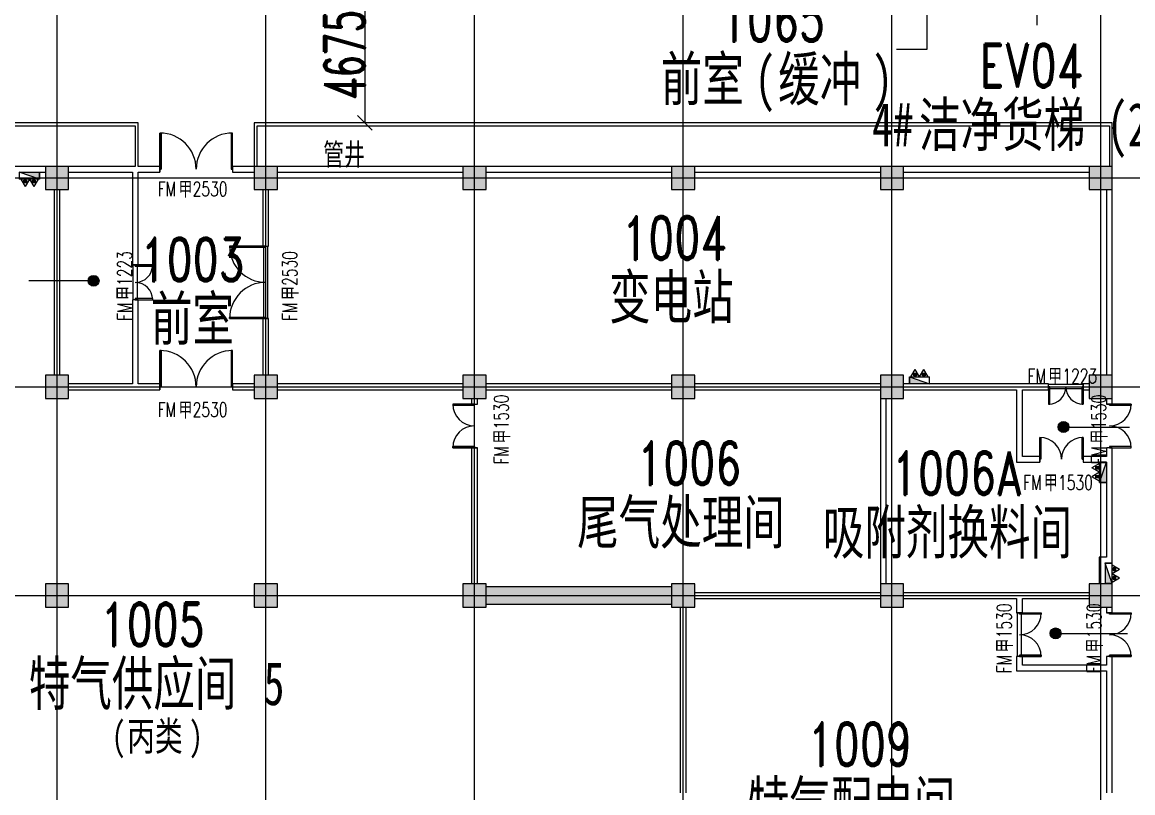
# Model space of a CAD drawing. Header units: millimetres. Extents: x -76632 to 443185, y -33181 to 192400.
# Drawn here: x 27600 to 65907, y 14800 to 41370 of the extents above; entities that cross this region are included whole.
import ezdxf

# ---------------------------------------------------------------- set-up
doc = ezdxf.new("R2010")
doc.units = ezdxf.units.MM
doc.linetypes.add('轴网线', pattern=[22.04, 18.38, -1.83, 0, -1.83])
doc.layers.get('0').update_dxf_attribs({"color": 8})
doc.layers.get('Defpoints').update_dxf_attribs({"color": 8})
for name, color, linetype, lineweight in [('A-ANNO-DIMS', 8, 'Continuous', 9), ('A-AREA-IDEN', 8, 'Continuous', 9), ('A-DETL-GENF', 8, 'Continuous', 18), ('A-DOOR', 8, 'Continuous', 5), ('A-DOOR-IDEN', 8, 'Continuous', 9), ('A-DOOR-OPNG', 8, 'Continuous', 5), ('A-WALL', 8, 'Continuous', 5), ('A-WALL-PATT', 8, 'Continuous', 9), ('M-EQPM', 8, 'Continuous', 5), ('S-COLS', 8, 'Continuous', 5), ('S-GRID', 8, 'Continuous', 9)]:
    doc.layers.add(name, color=color, linetype=linetype, lineweight=lineweight)
doc.styles.add('RomanD', font='romand__.ttf', dxfattribs={"width": 0.7, "height": 1500})
doc.styles.add('RomanD_1', font='romand__.ttf', dxfattribs={"width": 0.7, "height": 500})
doc.styles.add('RomanD_4', font='romand__.ttf', dxfattribs={"width": 0.65, "height": 1400})
doc.styles.add('RomanD_6', font='romand__.ttf', dxfattribs={"width": 0.65, "height": 350})
doc.styles.add('仿宋_2', font='simfang.ttf', dxfattribs={"width": 0.7, "height": 1500})
doc.styles.add('仿宋_5', font='simfang.ttf', dxfattribs={"width": 0.7, "height": 750})
doc.styles.add('仿宋_7', font='simfang.ttf', dxfattribs={"width": 0.7, "height": 1000})
doc.styles.add('微软雅黑', font='Microsoft YaHei.ttf', dxfattribs={"width": 0.7, "height": 500})
doc.dimstyles.new('0_5', dxfattribs={"dimscale": 304.8, "dimtxt": 351.251157, "dimasz": 0, "dimexe": 0.82021, "dimexo": 0.0625, "dimgap": 0, "dimtad": 1, "dimdec": 0, "dimzin": 0, "dimdsep": 46, "dimtxsty": 'RomanD_6', "dimblk1": 'NONE', "dimblk2": 'NONE', "dimsah": 1, "dimcen": 0.09, "dimazin": 0, "dimtfac": 1, "dimtdec": 4, "dimtix": 1, "dimtmove": 0, "dimatfit": 3, "dimfxl": 0.82021, "dimfxlon": 1, "dimtvp": 1, "dimtolj": 1, "dimtzin": 0, "dimlwd": 18, "dimlwe": 18, "dimarcsym": 2})
doc.dimstyles.new('0_7mm', dxfattribs={"dimscale": 304.8, "dimtxt": 351.251157, "dimasz": 0.82021, "dimexe": 1.64042, "dimexo": 0.0625, "dimgap": 0, "dimtad": 1, "dimdec": 0, "dimzin": 0, "dimdsep": 46, "dimtxsty": 'RomanD_6', "dimblk1": 'OBLIQUE', "dimblk2": 'OBLIQUE', "dimsah": 1, "dimcen": 0.09, "dimazin": 0, "dimtfac": 1, "dimtdec": 4, "dimtix": 1, "dimtmove": 0, "dimatfit": 3, "dimfxl": 1.64042, "dimfxlon": 1, "dimtvp": 1, "dimtolj": 1, "dimtzin": 0, "dimlwd": 18, "dimlwe": 18, "dimarcsym": 2})
doc.dimstyles.new('U_TO_ARCH', dxfattribs={"dimscale": 304.8, "dimtxt": 1405.004626, "dimasz": 1.64042, "dimexe": 4.10105, "dimexo": 0.0625, "dimgap": 0, "dimtad": 1, "dimdec": 0, "dimzin": 0, "dimdsep": 46, "dimtxsty": 'RomanD_4', "dimblk1": 'OBLIQUE', "dimblk2": 'OBLIQUE', "dimsah": 1, "dimcen": 0.09, "dimazin": 0, "dimtfac": 1, "dimtdec": 4, "dimtix": 1, "dimtmove": 0, "dimatfit": 3, "dimfxl": 5.74147, "dimfxlon": 1, "dimtvp": 1, "dimtolj": 1, "dimtzin": 0, "dimlwd": 18, "dimlwe": 18, "dimarcsym": 2})

# ---------------------------------------------------------------- blocks, each defined once
blk = doc.blocks.new('X-ST-F3-01-C-001_HLP2_rvt-1-LAY-1F-1_500-A')
at = {"layer": 'S-COLS', "true_color": 0x808080}
for points in [[(28900, 35600), (29200, 35600), (29200, 36400), (28400, 36400), (28400, 35600), (28700, 35600)], [(35700, 35600), (36400, 35600), (36400, 36400), (35600, 36400), (35600, 35600)], [(43600, 35600), (43600, 36400), (42800, 36400), (42800, 35600)], [(50000, 35600), (50800, 35600), (50800, 36400), (50000, 36400), (50000, 36200)], [(58000, 35600), (58000, 36400), (57200, 36400), (57200, 35600)], [(65200, 35600), (65200, 36400), (64400, 36396), (64400, 35600), (65179, 35600)], [(29200, 28400), (29200, 29200), (28400, 29200), (28400, 28400), (28900, 28400)], [(36100, 28400), (36400, 28400), (36400, 29200), (35600, 29200), (35600, 28400)], [(43100, 28400), (43600, 28400), (43600, 29200), (42800, 29200), (42800, 28400)], [(50000, 28400), (50800, 28400), (50800, 29200), (50000, 29200), (50000, 28700)], [(57200, 28400), (58000, 28400), (58000, 29200), (57200, 29200), (57200, 28700)], [(65000, 28400), (65200, 28400), (65200, 29200), (64400, 29200), (64400, 28400)], [(29200, 21200), (29200, 22000), (28400, 22000), (28400, 21200)], [(36400, 21200), (36400, 22000), (35600, 22000), (35600, 21200)], [(43600, 21200), (43600, 22000), (42800, 22000), (42800, 21200)], [(50496, 21200), (50800, 21200), (50800, 22000), (50000, 22000), (50000, 21200), (50300, 21200)], [(57400, 21200), (58000, 21200), (58000, 22000), (57200, 22000), (57200, 21200)], [(65200, 21200), (65200, 22000), (64400, 22000), (64400, 21200), (65000, 21200)]]:
    blk.add_hatch(color=8, dxfattribs=at).paths.add_polyline_path(points, flags=0)
at = {"layer": 'S-COLS', "color": 7, "lineweight": 9}
for p, q in [((29200, 36400), (28400, 36400)), ((28400, 36400), (28400, 35600)), ((29200, 35600), (29200, 36400)), ((36400, 36400), (35600, 36400)), ((35600, 36400), (35600, 35600)), ((36400, 35600), (36400, 36400)), ((43600, 36400), (42800, 36400)), ((42800, 36400), (42800, 35600)), ((43600, 35600), (43600, 36400)), ((50800, 36400), (50000, 36400)), ((50000, 36400), (50000, 35600)), ((50800, 35600), (50800, 36400)), ((58000, 36400), (57200, 36400)), ((57200, 36400), (57200, 35600)), ((58000, 35600), (58000, 36400)), ((65200, 36400), (64400, 36400)), ((64400, 36400), (64400, 35600)), ((65200, 35600), (65200, 36400)), ((28400, 35600), (29200, 35600)), ((35600, 35600), (36400, 35600)), ((42800, 35600), (43600, 35600)), ((50000, 35600), (50800, 35600)), ((57200, 35600), (58000, 35600)), ((64400, 35600), (65200, 35600)), ((29200, 29200), (28400, 29200)), ((28400, 29200), (28400, 28400)), ((29200, 28400), (29200, 29200)), ((36400, 29200), (35600, 29200)), ((35600, 29200), (35600, 28400)), ((36400, 28400), (36400, 29200)), ((43600, 29200), (42800, 29200)), ((42800, 29200), (42800, 28400)), ((43600, 28400), (43600, 29200)), ((50800, 29200), (50000, 29200)), ((50000, 29200), (50000, 28400)), ((50800, 28400), (50800, 29200)), ((58000, 29200), (57200, 29200)), ((57200, 29200), (57200, 28400)), ((58000, 28400), (58000, 29200)), ((65200, 29200), (64400, 29200)), ((64400, 29200), (64400, 28400)), ((65200, 28400), (65200, 29200)), ((28400, 28400), (29200, 28400)), ((35600, 28400), (36400, 28400)), ((42800, 28400), (43600, 28400)), ((50000, 28400), (50800, 28400)), ((57200, 28400), (58000, 28400)), ((64400, 28400), (65200, 28400)), ((29200, 22000), (28400, 22000)), ((28400, 22000), (28400, 21200)), ((29200, 21200), (29200, 22000)), ((36400, 22000), (35600, 22000)), ((35600, 22000), (35600, 21200)), ((36400, 21200), (36400, 22000)), ((43600, 22000), (42800, 22000)), ((42800, 22000), (42800, 21200)), ((43600, 21200), (43600, 22000)), ((50800, 22000), (50000, 22000)), ((50000, 22000), (50000, 21200)), ((50800, 21200), (50800, 22000)), ((58000, 22000), (57200, 22000)), ((57200, 22000), (57200, 21200)), ((58000, 21200), (58000, 22000)), ((65200, 22000), (64400, 22000)), ((64400, 22000), (64400, 21200)), ((65200, 21200), (65200, 22000)), ((28400, 21200), (29200, 21200)), ((35600, 21200), (36400, 21200)), ((42800, 21200), (43600, 21200)), ((50000, 21200), (50800, 21200)), ((57200, 21200), (58000, 21200)), ((64400, 21200), (65200, 21200))]:
    blk.add_line(p, q, dxfattribs=at)
blk = doc.blocks.new('双扇平开防火门_带观察窗 - FM甲1530-4643061-LAY-1F-1_500-A')
at = {"layer": 'A-DOOR'}
for p, q in [((-710, 0), (-750, 0)), ((-750, 0), (-750, -750)), ((-750, 0), (-710, 0)), ((-750, -350), (-750, 0)), ((-710, -750), (-710, 0)), ((-710, 0), (-710, -350)), ((710, -750), (710, 0)), ((710, 0), (750, 0)), ((750, 0), (750, -750)), ((-750, -550), (-750, -350)), ((-710, -350), (-710, -550)), ((710, 0), (750, 0)), ((710, -350), (710, 0)), ((710, -550), (710, -350)), ((750, 0), (750, -350)), ((750, -350), (750, -550)), ((-750, -750), (-750, -550)), ((-750, -750), (-710, -750)), ((-710, -750), (-750, -750)), ((-710, -550), (-710, -750)), ((710, -750), (710, -550)), ((750, -750), (710, -750)), ((750, -750), (710, -750)), ((750, -550), (750, -750))]:
    blk.add_line(p, q, dxfattribs=at)
for centre, start, end in [((-750, 0), 270, 360), ((750, 0), 180, 270)]:
    blk.add_arc(centre, 750, start, end, dxfattribs=at)
at = {"layer": 'A-DOOR-OPNG'}
for p, q in [((-750, -100), (-750, 100)), ((750, -100), (750, 100))]:
    blk.add_line(p, q, dxfattribs=at)
blk = doc.blocks.new('双扇平开防火门_带观察窗 - FM甲1530-4644773-LAY-1F-1_500-A')
at = {"layer": 'A-DOOR'}
for p, q in [((-710, 0), (-750, 0)), ((-750, 0), (-750, -750)), ((-750, 0), (-710, 0)), ((-750, -350), (-750, 0)), ((-710, -750), (-710, 0)), ((-710, 0), (-710, -350)), ((710, -750), (710, 0)), ((710, 0), (750, 0)), ((750, 0), (750, -750)), ((-750, -550), (-750, -350)), ((-710, -350), (-710, -550)), ((710, 0), (750, 0)), ((710, -350), (710, 0)), ((710, -550), (710, -350)), ((750, 0), (750, -350)), ((750, -350), (750, -550)), ((-750, -750), (-750, -550)), ((-750, -750), (-710, -750)), ((-710, -750), (-750, -750)), ((-710, -550), (-710, -750)), ((710, -750), (710, -550)), ((750, -750), (710, -750)), ((750, -750), (710, -750)), ((750, -550), (750, -750))]:
    blk.add_line(p, q, dxfattribs=at)
for centre, start, end in [((-750, 0), 270, 360), ((750, 0), 180, 270)]:
    blk.add_arc(centre, 750, start, end, dxfattribs=at)
at = {"layer": 'A-DOOR-OPNG'}
for p, q in [((-750, -100), (-750, 100)), ((-750, 70), (750, 70)), ((750, -100), (750, 100)), ((-750, -70), (750, -70))]:
    blk.add_line(p, q, dxfattribs=at)
blk = doc.blocks.new('双扇平开防火门_带观察窗 - FM甲1223-4642740-LAY-1F-1_500-A')
at = {"layer": 'A-DOOR'}
for p, q in [((-600, 0), (-600, 600)), ((-600, 600), (-560, 600)), ((-600, 600), (-600, 400)), ((-560, 600), (-600, 600)), ((-600, 400), (-600, 200)), ((-560, 600), (-560, 0)), ((-560, 400), (-560, 600)), ((-560, 200), (-560, 400)), ((600, 600), (560, 600)), ((560, 600), (560, 0)), ((600, 600), (560, 600)), ((560, 600), (560, 400)), ((560, 400), (560, 200)), ((600, 0), (600, 600)), ((600, 400), (600, 600)), ((600, 200), (600, 400)), ((-600, 200), (-600, 0)), ((-560, 0), (-600, 0)), ((-600, 0), (-560, 0)), ((-560, 0), (-560, 200)), ((560, 200), (560, 0)), ((560, 0), (600, 0)), ((560, 0), (600, 0)), ((600, 0), (600, 200))]:
    blk.add_line(p, q, dxfattribs=at)
for centre, start, end in [((-600, 0), 0, 90), ((600, 0), 90, 180)]:
    blk.add_arc(centre, 600, start, end, dxfattribs=at)
at = {"layer": 'A-DOOR-OPNG'}
for p, q in [((-600, 100), (-600, -100)), ((-600, 70), (600, 70)), ((600, 100), (600, -100)), ((-600, -80), (600, -80))]:
    blk.add_line(p, q, dxfattribs=at)
blk = doc.blocks.new('双扇平开防火门_带观察窗 - FM甲1530-4644821-LAY-1F-1_500-A')
at = {"layer": 'A-DOOR'}
for p, q in [((-710, 0), (-750, 0)), ((-750, 0), (-750, -750)), ((-750, 0), (-710, 0)), ((-750, -350), (-750, 0)), ((-710, -750), (-710, 0)), ((-710, 0), (-710, -350)), ((710, -750), (710, 0)), ((710, 0), (750, 0)), ((750, 0), (750, -750)), ((-750, -550), (-750, -350)), ((-710, -350), (-710, -550)), ((710, 0), (750, 0)), ((710, -350), (710, 0)), ((710, -550), (710, -350)), ((750, 0), (750, -350)), ((750, -350), (750, -550)), ((-750, -750), (-750, -550)), ((-750, -750), (-710, -750)), ((-710, -750), (-750, -750)), ((-710, -550), (-710, -750)), ((710, -750), (710, -550)), ((750, -750), (710, -750)), ((750, -750), (710, -750)), ((750, -550), (750, -750))]:
    blk.add_line(p, q, dxfattribs=at)
for centre, start, end in [((-750, 0), 270, 360), ((750, 0), 180, 270)]:
    blk.add_arc(centre, 750, start, end, dxfattribs=at)
at = {"layer": 'A-DOOR-OPNG'}
for p, q in [((-750, -100), (-750, 100)), ((750, -100), (750, 100))]:
    blk.add_line(p, q, dxfattribs=at)
blk = doc.blocks.new('双扇平开防火门_带观察窗 - FM甲1530-4643071-LAY-1F-1_500-A')
at = {"layer": 'A-DOOR'}
for p, q in [((-750, 0), (-750, 750)), ((-750, 750), (-710, 750)), ((-750, 750), (-750, 550)), ((-710, 750), (-750, 750)), ((-750, 550), (-750, 350)), ((-710, 750), (-710, 0)), ((-710, 550), (-710, 750)), ((-710, 350), (-710, 550)), ((750, 750), (710, 750)), ((710, 750), (710, 0)), ((750, 750), (710, 750)), ((710, 750), (710, 550)), ((710, 550), (710, 350)), ((750, 0), (750, 750)), ((750, 550), (750, 750)), ((750, 350), (750, 550)), ((-750, 350), (-750, 0)), ((-710, 0), (-750, 0)), ((-750, 0), (-710, 0)), ((-710, 0), (-710, 350)), ((710, 350), (710, 0)), ((710, 0), (750, 0)), ((710, 0), (750, 0)), ((750, 0), (750, 350))]:
    blk.add_line(p, q, dxfattribs=at)
for centre, start, end in [((-750, 0), 0, 90), ((750, 0), 90, 180)]:
    blk.add_arc(centre, 750, start, end, dxfattribs=at)
at = {"layer": 'A-DOOR-OPNG'}
for p, q in [((-750, 100), (-750, -100)), ((750, 100), (750, -100))]:
    blk.add_line(p, q, dxfattribs=at)
blk = doc.blocks.new('双扇平开防火门_带观察窗 - FM甲2530-4644539-LAY-1F-1_500-A')
at = {"layer": 'A-DOOR'}
for p, q in [((-1250, 0), (-1250, 1250)), ((-1250, 1250), (-1210, 1250)), ((-1250, 1250), (-1250, 1050)), ((-1210, 1250), (-1250, 1250)), ((-1210, 1250), (-1210, 0)), ((-1210, 1050), (-1210, 1250)), ((1250, 1250), (1210, 1250)), ((1210, 1250), (1210, 0)), ((1250, 1250), (1210, 1250)), ((1210, 1250), (1210, 1050)), ((1250, 0), (1250, 1250)), ((1250, 1050), (1250, 1250)), ((-1250, 1050), (-1250, 850)), ((-1250, 850), (-1250, 0)), ((-1210, 850), (-1210, 1050)), ((-1210, 0), (-1210, 850)), ((1210, 1050), (1210, 850)), ((1210, 850), (1210, 0)), ((1250, 850), (1250, 1050)), ((1250, 0), (1250, 850)), ((-1210, 0), (-1250, 0)), ((-1250, 0), (-1210, 0)), ((1210, 0), (1250, 0)), ((1210, 0), (1250, 0))]:
    blk.add_line(p, q, dxfattribs=at)
for centre, start, end in [((-1250, 0), 0, 90), ((1250, 0), 90, 180)]:
    blk.add_arc(centre, 1250, start, end, dxfattribs=at)
at = {"layer": 'A-DOOR-OPNG'}
for p, q in [((-1250, 100), (-1250, -100)), ((-1250, 70), (1250, 70)), ((1250, 100), (1250, -100)), ((-1250, -70), (1250, -70))]:
    blk.add_line(p, q, dxfattribs=at)
blk = doc.blocks.new('双扇平开防火门_带观察窗 - FM甲2530-4642848-LAY-1F-1_500-A')
at = {"layer": 'A-DOOR'}
for p, q in [((-1250, 0), (-1250, 1250)), ((-1250, 1250), (-1210, 1250)), ((-1250, 1250), (-1250, 1050)), ((-1210, 1250), (-1250, 1250)), ((-1210, 1250), (-1210, 0)), ((-1210, 1050), (-1210, 1250)), ((1250, 1250), (1210, 1250)), ((1210, 1250), (1210, 0)), ((1250, 1250), (1210, 1250)), ((1210, 1250), (1210, 1050)), ((1250, 0), (1250, 1250)), ((1250, 1050), (1250, 1250)), ((-1250, 1050), (-1250, 850)), ((-1250, 850), (-1250, 0)), ((-1210, 850), (-1210, 1050)), ((-1210, 0), (-1210, 850)), ((1210, 1050), (1210, 850)), ((1210, 850), (1210, 0)), ((1250, 850), (1250, 1050)), ((1250, 0), (1250, 850)), ((-1210, 0), (-1250, 0)), ((-1250, 0), (-1210, 0)), ((1210, 0), (1250, 0)), ((1210, 0), (1250, 0))]:
    blk.add_line(p, q, dxfattribs=at)
for centre, start, end in [((-1250, 0), 0, 90), ((1250, 0), 90, 180)]:
    blk.add_arc(centre, 1250, start, end, dxfattribs=at)
at = {"layer": 'A-DOOR-OPNG'}
for p, q in [((-1250, 100), (-1250, -100)), ((1250, 100), (1250, -100))]:
    blk.add_line(p, q, dxfattribs=at)
blk = doc.blocks.new('室内消火栓箱_带灭火器__左右式_ - SG24D65-P-4299218-LAY-1F-1_500-A')
at = {"layer": 'A-DETL-GENF', "lineweight": 5}
blk.add_hatch(color=256, dxfattribs=at).paths.add_polyline_path([(-350, 240), (-350, 0), (350, 0), (-283, 217)], flags=0)
h = blk.add_hatch(color=256, dxfattribs=at)
h.paths.add_polyline_path([(-195, 370), (-195, 280), (-105, 280), (-105, 370), (-130, 370)], flags=0)
h.paths.add_polyline_path([(150, 370), (105, 370), (105, 280), (195, 280), (195, 370)], flags=0)
for p, q in [((-300, 240), (-150, 500)), ((0, 240), (-150, 500)), ((0, 240), (150, 500)), ((300, 240), (150, 500)), ((-350, 240), (350, 240)), ((-350, 240), (350, 0)), ((-350, 240), (-350, 0)), ((-350, 240), (350, 0)), ((-350, 0), (-350, 240)), ((-195, 370), (-105, 370)), ((-195, 280), (-195, 370)), ((-105, 280), (-195, 280)), ((-105, 370), (-105, 280)), ((105, 280), (105, 370)), ((105, 370), (195, 370)), ((195, 280), (105, 280)), ((195, 370), (195, 280)), ((350, 0), (-350, 0)), ((350, 0), (-350, 0))]:
    blk.add_line(p, q, dxfattribs=at)
at = {"layer": 'M-EQPM'}
blk.add_line((350, 0), (350, 240), dxfattribs=at)
blk = doc.blocks.new('室内消火栓箱_带灭火器__左右式_ - SG24D65-P-4294461-LAY-1F-1_500-A')
at = {"layer": 'A-DETL-GENF', "lineweight": 5}
blk.add_hatch(color=256, dxfattribs=at).paths.add_polyline_path([(-350, -240), (350, 0), (-350, 0), (-350, -128)], flags=0)
h = blk.add_hatch(color=256, dxfattribs=at)
h.paths.add_polyline_path([(-105, -370), (-105, -280), (-195, -280), (-195, -370)], flags=0)
h.paths.add_polyline_path([(195, -370), (195, -280), (105, -280), (105, -370)], flags=0)
for p, q in [((350, 0), (-350, 0)), ((-350, -240), (350, 0)), ((-350, -240), (-350, 0)), ((-350, 0), (-350, -240)), ((-350, -240), (350, 0)), ((350, 0), (-350, 0)), ((-350, -240), (350, -240)), ((-300, -240), (-150, -500)), ((-105, -280), (-195, -280)), ((-195, -280), (-195, -370)), ((-195, -370), (-105, -370)), ((0, -240), (-150, -500)), ((-105, -370), (-105, -280)), ((0, -240), (150, -500)), ((195, -280), (105, -280)), ((105, -280), (105, -370)), ((105, -370), (195, -370)), ((300, -240), (150, -500)), ((195, -370), (195, -280))]:
    blk.add_line(p, q, dxfattribs=at)
at = {"layer": 'M-EQPM'}
blk.add_line((350, 0), (350, -240), dxfattribs=at)
blk = doc.blocks.new('双扇平开防火门_带观察窗 - FM甲1530-4644811-LAY-1F-1_500-A')
at = {"layer": 'A-DOOR'}
for p, q in [((-750, 0), (-750, 750)), ((-750, 750), (-710, 750)), ((-750, 750), (-750, 550)), ((-710, 750), (-750, 750)), ((-750, 550), (-750, 350)), ((-710, 750), (-710, 0)), ((-710, 550), (-710, 750)), ((-710, 350), (-710, 550)), ((750, 750), (710, 750)), ((710, 750), (710, 0)), ((750, 750), (710, 750)), ((710, 750), (710, 550)), ((710, 550), (710, 350)), ((750, 0), (750, 750)), ((750, 550), (750, 750)), ((750, 350), (750, 550)), ((-750, 350), (-750, 0)), ((-710, 0), (-750, 0)), ((-750, 0), (-710, 0)), ((-710, 0), (-710, 350)), ((710, 350), (710, 0)), ((710, 0), (750, 0)), ((710, 0), (750, 0)), ((750, 0), (750, 350))]:
    blk.add_line(p, q, dxfattribs=at)
for centre, start, end in [((-750, 0), 0, 90), ((750, 0), 90, 180)]:
    blk.add_arc(centre, 750, start, end, dxfattribs=at)
at = {"layer": 'A-DOOR-OPNG'}
for p, q in [((-750, 100), (-750, -100)), ((750, 100), (750, -100))]:
    blk.add_line(p, q, dxfattribs=at)
blk = doc.blocks.new('_Oblique')
at = {"color": 0, "linetype": 'ByBlock', "lineweight": -2}
blk.add_line((-0.5, -0.5), (0.5, 0.5), dxfattribs=at)
blk = doc.blocks.new('*D1654')
at = {"layer": 'A-ANNO-DIMS', "color": 0, "lineweight": 18, "transparency": 16777216}
for p, q in [((41148, 42575), (38167, 42575)), ((39417, 42575), (39417, 37900)), ((41148, 37900), (38167, 37900))]:
    blk.add_line(p, q, dxfattribs=at)
at = {"layer": 'Defpoints', "color": 0, "transparency": 16777216}
for p in [(41167, 42575), (39417, 37900), (41167, 37900)]:
    blk.add_point(p, dxfattribs=at)
at = {"layer": 'A-ANNO-DIMS', "color": 0, "lineweight": 18, "transparency": 16777216, "xscale": 500.0000000000001, "yscale": 500.0000000000001, "zscale": 500.0000000000001}
for p, rotation in [((39417, 42575), 90), ((39417, 37900), 270)]:
    blk.add_blockref('_Oblique', p, dxfattribs=dict(at, rotation=rotation))
at = {"layer": 'A-ANNO-DIMS', "color": 0, "lineweight": 18, "transparency": 16777216, "insert": (38717, 40237), "char_height": 1400, "width": 3890.78, "attachment_point": 5, "rotation": 90, "style": 'RomanD_4'}
blk.add_mtext('\\A1;4675', dxfattribs=at)
blk = doc.blocks.new('*D1431')
at = {"layer": 'A-ANNO-DIMS', "color": 0, "lineweight": 18, "transparency": 16777216}
for p, q in [((19261, 131300), (19742, 131300)), ((19492, 130200), (19492, 131300)), ((19261, 130200), (19742, 130200)), ((259200, 4470), (259200, 4951)), ((259200, 4701), (264000, 4701)), ((264000, 4470), (264000, 4951))]:
    blk.add_line(p, q, dxfattribs=at)
at = {"layer": 'Defpoints', "color": 0, "transparency": 16777216}
for p in [(19242, 131300), (19492, 131300), (19242, 130200), (264000, 4701), (259200, 4451), (264000, 4451)]:
    blk.add_point(p, dxfattribs=at)
at = {"layer": 'A-ANNO-DIMS', "color": 0, "lineweight": 18, "transparency": 16777216, "insert": (19317, 130750), "char_height": 350, "width": 972.7, "attachment_point": 5, "rotation": 90, "style": 'RomanD_6'}
blk.add_mtext('\\A1;1100', dxfattribs=at)
at = {"layer": 'A-ANNO-DIMS', "color": 0, "lineweight": 18, "transparency": 16777216, "insert": (261600, 4876), "char_height": 350, "width": 972.7, "attachment_point": 5, "style": 'RomanD_6'}
blk.add_mtext('\\A1;4800', dxfattribs=at)
blk = doc.blocks.new('_None')
blk = doc.blocks.new('*D1432')
at = {"layer": 'A-ANNO-DIMS', "color": 0, "lineweight": 18, "transparency": 16777216}
for p, q in [((19261, 133750), (19742, 133750)), ((19492, 131300), (19492, 133750)), ((19261, 131300), (19742, 131300)), ((260638, 2650), (261119, 2650)), ((260869, 1700), (260869, 2650)), ((261100, 1700), (260619, 1700))]:
    blk.add_line(p, q, dxfattribs=at)
at = {"layer": 'Defpoints', "color": 0, "transparency": 16777216}
for p in [(19242, 133750), (19492, 133750), (19242, 131300), (260619, 2650), (260869, 2650), (261119, 1700)]:
    blk.add_point(p, dxfattribs=at)
at = {"layer": 'A-ANNO-DIMS', "color": 0, "lineweight": 18, "transparency": 16777216, "char_height": 350, "attachment_point": 5, "rotation": 90, "style": 'RomanD_6'}
for s, insert, width in [('\\A1;2450', (19317, 132525), 972.7), ('\\A1;950', (260694, 2175), 729.52)]:
    blk.add_mtext(s, dxfattribs=dict(at, insert=insert, width=width))
blk = doc.blocks.new('*D1435')
at = {"layer": 'A-ANNO-DIMS', "color": 0, "lineweight": 18, "transparency": 16777216}
for p, q in [((36400, 122962), (36400, 123443)), ((37400, 122962), (37400, 123443)), ((36400, 123193), (37400, 123193)), ((142908, 4300), (141928, 4300)), ((142428, 4300), (142428, -550)), ((142908, -550), (141928, -550))]:
    blk.add_line(p, q, dxfattribs=at)
at = {"layer": 'Defpoints', "color": 0, "transparency": 16777216}
for p in [(37400, 123193), (36400, 122943), (37400, 122943), (142928, 4300), (142428, -550), (142928, -550)]:
    blk.add_point(p, dxfattribs=at)
at = {"layer": 'A-ANNO-DIMS', "color": 0, "lineweight": 18, "transparency": 16777216, "xscale": 250, "yscale": 250, "zscale": 250}
for p, rotation in [((142428, 4300), 90), ((142428, -550), 270)]:
    blk.add_blockref('_Oblique', p, dxfattribs=dict(at, rotation=rotation))
at = {"layer": 'A-ANNO-DIMS', "color": 0, "lineweight": 18, "transparency": 16777216, "insert": (36900, 123368), "char_height": 350, "width": 972.7, "attachment_point": 5, "style": 'RomanD_6'}
blk.add_mtext('\\A1;1000', dxfattribs=at)
at = {"layer": 'A-ANNO-DIMS', "color": 0, "lineweight": 18, "transparency": 16777216, "insert": (142253, 1875), "char_height": 350, "width": 972.7, "attachment_point": 5, "rotation": 90, "style": 'RomanD_6'}
blk.add_mtext('\\A1;4850', dxfattribs=at)

msp = doc.modelspace()

# ---------------------------------------------------------------- hatches: boundary and pattern name
at = {"layer": 'A-AREA-IDEN', "lineweight": 18, "transparency": 33554687}
h = msp.add_hatch(color=256, dxfattribs=at)
edge = h.paths.add_edge_path(flags=0)
edge.add_arc((30064, 32454.1), 187.5, 0, 360)
h = msp.add_hatch(color=256, dxfattribs=at)
edge = h.paths.add_edge_path(flags=0)
edge.add_arc((63517.8, 27412.5), 187.5, 0, 360)
h = msp.add_hatch(color=256, dxfattribs=at)
edge = h.paths.add_edge_path(flags=0)
edge.add_arc((63245.3, 20297.1), 187.5, 0, 360)
at = {"layer": 'A-WALL-PATT', "lineweight": 5, "transparency": 33554687}
msp.add_hatch(color=256, dxfattribs=at).paths.add_polyline_path([(47033.1, 21300), (50000, 21300), (50000, 21900), (43600, 21900), (43600, 21300)], flags=0)

# ---------------------------------------------------------------- linework, layer by layer
at = {"layer": 'A-AREA-IDEN', "lineweight": 18, "transparency": 33554687}
for p, q in [((58806.7, 44930.8), (58806.7, 40428.9)), ((62603.1, 44949.9), (62597.3, 41274.3)), ((58806.7, 40428.9), (57751.8, 40428.9)), ((30064, 32454.1), (27827, 32454.1)), ((63517.8, 27412.5), (65789.6, 27412.5)), ((63245.3, 20297.1), (65726.2, 20297.1))]:
    msp.add_line(p, q, dxfattribs=at)
for centre in [(30064, 32454.1), (63517.8, 27412.5), (63245.3, 20297.1)]:
    msp.add_circle(centre, 187.5, dxfattribs=at)
at = {"layer": 'A-WALL', "lineweight": 9, "transparency": 33554687}
for p, q in [((31600, 37900), (150, 37900)), ((150, 37800), (31500, 37800)), ((31500, 37800), (31500, 36400)), ((31600, 36400), (31600, 37900)), ((65200, 37900), (35600, 37900)), ((35600, 37900), (35600, 36400)), ((35700, 37800), (65100, 37800)), ((35700, 36400), (35700, 37800)), ((65100, 37800), (65100, 36400)), ((65200, 36400), (65200, 37900)), ((28400, 36400), (22000, 36400)), ((31500, 36400), (29200, 36400)), ((32350, 36400), (31600, 36400)), ((32350, 36200), (32350, 36400)), ((35600, 36400), (34850, 36400)), ((34850, 36400), (34850, 36200)), ((42800, 36400), (36400, 36400)), ((50000, 36400), (43600, 36400)), ((57200, 36400), (50800, 36400)), ((64400, 36400), (58000, 36400)), ((28200, 36200), (28400, 36200)), ((29200, 36200), (31400, 36200)), ((31400, 36200), (31400, 33000)), ((31600, 36200), (32350, 36200)), ((31600, 33000), (31600, 36200)), ((34850, 36200), (35600, 36200)), ((36400, 36200), (42800, 36200)), ((43600, 36200), (50000, 36200)), ((50800, 36200), (57200, 36200)), ((58000, 36200), (64400, 36200)), ((28700, 35600), (28700, 29200)), ((28900, 29200), (28900, 35600)), ((35900, 35600), (35900, 33650)), ((36100, 33650), (36100, 35600)), ((65000, 35600), (65000, 29200)), ((65200, 29200), (65200, 35600)), ((35900, 33650), (36100, 33650)), ((31400, 33000), (31600, 33000)), ((31400, 31800), (31400, 28900)), ((31600, 31800), (31400, 31800)), ((31600, 28900), (31600, 31800)), ((35900, 31150), (35900, 29200)), ((36100, 31150), (35900, 31150)), ((36100, 29200), (36100, 31150)), ((31400, 28900), (29200, 28900)), ((32350, 28900), (31600, 28900)), ((32350, 28700), (32350, 28900)), ((35600, 28900), (34850, 28900)), ((34850, 28900), (34850, 28700)), ((42800, 28900), (36400, 28900)), ((50000, 28900), (43600, 28900)), ((57200, 28900), (50800, 28900)), ((58200, 28900), (58000, 28900)), ((63000, 28900), (58900, 28900)), ((63000, 28700), (63000, 28900)), ((64400, 28900), (64200, 28900)), ((64200, 28900), (64200, 28700)), ((29200, 28700), (32350, 28700)), ((34850, 28700), (35600, 28700)), ((36400, 28700), (42800, 28700)), ((43100, 28400), (43100, 28200)), ((43300, 28200), (43300, 28400)), ((43600, 28700), (50000, 28700)), ((50800, 28700), (57200, 28700)), ((57200, 28400), (57200, 22000)), ((57400, 22000), (57400, 28400)), ((58000, 28700), (61900, 28700)), ((61900, 28700), (61900, 26200)), ((62100, 26400), (62100, 28700)), ((62100, 28700), (63000, 28700)), ((64200, 28700), (64400, 28700)), ((65000, 28400), (65000, 28200)), ((65200, 28200), (65200, 28400)), ((43100, 28200), (43300, 28200)), ((65000, 28200), (65200, 28200)), ((43100, 26700), (43100, 22000)), ((43300, 26700), (43100, 26700)), ((43300, 22000), (43300, 26700)), ((65200, 26700), (65000, 26700)), ((65000, 26700), (65000, 26400)), ((65200, 22930), (65200, 26700)), ((61900, 26200), (62700, 26200)), ((62700, 26400), (62100, 26400)), ((62700, 26200), (62700, 26400)), ((65000, 26400), (64200, 26400)), ((64200, 26400), (64200, 26200)), ((64200, 26200), (65000, 26200)), ((65000, 25500), (65000, 22930)), ((65000, 22930), (64750, 22930)), ((64750, 22930), (64750, 22000)), ((64950, 22715), (64950, 22730)), ((64950, 22730), (65200, 22730)), ((65200, 22730), (65200, 22930)), ((50000, 21900), (43600, 21900)), ((64950, 22000), (64950, 22015)), ((57200, 21700), (50800, 21700)), ((50800, 21500), (57200, 21500)), ((64400, 21700), (58000, 21700)), ((58000, 21500), (61900, 21500)), ((61900, 21500), (61900, 21000)), ((62100, 21500), (64400, 21500)), ((62100, 21000), (62100, 21500)), ((43600, 21300), (50000, 21300)), ((50300, 21200), (50300, 14800)), ((50500, 14800), (50500, 21200)), ((65000, 21200), (65000, 21000)), ((65200, 21000), (65200, 21200)), ((61900, 21000), (62100, 21000)), ((65000, 21000), (65200, 21000)), ((62100, 19500), (61900, 19500)), ((61900, 19500), (61900, 19000)), ((62100, 19200), (62100, 19500)), ((65000, 19200), (62100, 19200)), ((65200, 19500), (65000, 19500)), ((65000, 19500), (65000, 19200)), ((65200, 14800), (65200, 19500)), ((61900, 19000), (65000, 19000)), ((65000, 19000), (65000, 14800))]:
    msp.add_line(p, q, dxfattribs=at)
at = {"layer": 'S-GRID', "linetype": '轴网线', "transparency": 33554687}
for p, q in [((28800, -17706.2), (28800, 174400)), ((36000, -17706.2), (36000, 174400)), ((43200, -17706.2), (43200, 174400)), ((50400, -17706.2), (50400, 174400)), ((57600, -17706.2), (57600, 174400)), ((64800, -17706.2), (64800, 174400)), ((-16000, 36000), (308800, 36000)), ((-16000, 28800), (308800, 28800)), ((-16000, 21600), (308800, 21600))]:
    msp.add_line(p, q, dxfattribs=at)

# ---------------------------------------------------------------- block references
at = {"lineweight": 5, "transparency": 33554687}
msp.add_blockref('X-ST-F3-01-C-001_HLP2_rvt-1-LAY-1F-1_500-A', (0, 0), dxfattribs=at)
at = {"layer": 'A-DOOR', "transparency": 33554687}
for p in [(33600, 36300), (33600, 28800)]:
    msp.add_blockref('双扇平开防火门_带观察窗 - FM甲2530-4642848-LAY-1F-1_500-A', p, dxfattribs=at)
for name, p, rotation in [('双扇平开防火门_带观察窗 - FM甲2530-4644539-LAY-1F-1_500-A', (36000, 32400), 90), ('双扇平开防火门_带观察窗 - FM甲1223-4642740-LAY-1F-1_500-A', (31500, 32400), 270), ('双扇平开防火门_带观察窗 - FM甲1223-4642740-LAY-1F-1_500-A', (63600, 28800), 180), ('双扇平开防火门_带观察窗 - FM甲1530-4644811-LAY-1F-1_500-A', (43200, 27450), 90), ('双扇平开防火门_带观察窗 - FM甲1530-4643071-LAY-1F-1_500-A', (65100, 27450), 270), ('双扇平开防火门_带观察窗 - FM甲1530-4644821-LAY-1F-1_500-A', (63450, 26300), 180), ('双扇平开防火门_带观察窗 - FM甲1530-4644773-LAY-1F-1_500-A', (62000, 20250), 90), ('双扇平开防火门_带观察窗 - FM甲1530-4643061-LAY-1F-1_500-A', (65100, 20250), 90)]:
    msp.add_blockref(name, p, dxfattribs=dict(at, rotation=rotation))
at = {"layer": 'M-EQPM', "transparency": 33554687}
for name, p, rotation in [('室内消火栓箱_带灭火器__左右式_ - SG24D65-P-4299218-LAY-1F-1_500-A', (27850, 36200), 180), ('室内消火栓箱_带灭火器__左右式_ - SG24D65-P-4299218-LAY-1F-1_500-A', (65000, 25850), 90), ('室内消火栓箱_带灭火器__左右式_ - SG24D65-P-4294461-LAY-1F-1_500-A', (64950, 22365), 90)]:
    msp.add_blockref(name, p, dxfattribs=dict(at, rotation=rotation))
msp.add_blockref('室内消火栓箱_带灭火器__左右式_ - SG24D65-P-4299218-LAY-1F-1_500-A', (58550, 28900), dxfattribs=at)

# ---------------------------------------------------------------- texts
at = {"layer": 'A-AREA-IDEN', "transparency": 33554687, "attachment_point": 1}
for s, insert, char_height, width, style in [('1065', (51692, 42202.6), 1500, 4826.159, 'RomanD'), ('EV04', (60623.8, 40624.6), 1500, 4770.041, 'RomanD'), ('前室', (49624.8, 40168.5), 1500, 3928.269, '仿宋_2'), ('\\f仿宋|b0|i0|c134|p49|;\\W.7;(', (52865.9, 40168.5), 1500, 982.067, '仿宋_2'), ('缓冲', (53676.2, 40168.5), 1500, 3928.269, '仿宋_2'), ('\\f仿宋|b0|i0|c134|p49|;\\W.7;)', (56917.3, 40168.5), 1500, 982.067, '仿宋_2'), ('洁净货梯', (58533.9, 38590.4), 1500, 7856.537, '仿宋_2'), ('(2T)', (65016.2, 38590.4), 1500, 3928.269, '仿宋_2'), ('4#', (56913.3, 38590.4), 1500, 1964.134, '仿宋_2'), ('管井', (37981.8, 37189.6), 750, 2020.252, '仿宋_5'), ('1004', (48290.3, 34682.3), 1500, 4826.159, 'RomanD'), ('1003', (31677, 33938.2), 1500, 4826.159, 'RomanD'), ('变电站', (47843.6, 32648.2), 1500, 5892.403, '仿宋_2'), ('前室', (32040.5, 31904.1), 1500, 3928.269, '仿宋_2'), ('1006', (48808.5, 26917.6), 1500, 4826.159, 'RomanD'), ('1006A', (57596.5, 26573.6), 1500, 6032.698, 'RomanD'), ('尾气处理间', (46741.3, 24883.5), 1500, 9820.672, '仿宋_2'), ('吸附剂换料间', (55217.7, 24539.4), 1500, 11784.806, '仿宋_2'), ('1005', (30298.5, 21356.4), 1500, 4826.159, 'RomanD'), ('特气供应间', (27827, 19322.2), 1500, 9820.672, '仿宋_2'), ('\\f仿宋|b0|i0|c134|p49|;\\W.7;5', (35929.9, 19322.2), 1500, 982.067, '仿宋_2'), ('\\f仿宋|b0|i0|c134|p49|;\\W.7;(', (30690.5, 17252.2), 1000, 645.358, '仿宋_7'), ('丙类', (31223, 17252.2), 1000, 2581.434, '仿宋_7'), ('\\f仿宋|b0|i0|c134|p49|;\\W.7;)', (33352.9, 17252.2), 1000, 645.358, '仿宋_7'), ('1009', (54693.8, 17223.9), 1500, 4826.159, 'RomanD'), ('特气配电间', (52626.6, 15189.8), 1500, 9820.672, '仿宋_2')]:
    msp.add_mtext(s, dxfattribs=dict(at, insert=insert, char_height=char_height, width=width, style=style))
at = {"layer": 'A-DOOR-IDEN', "transparency": 33554687, "char_height": 500, "attachment_point": 1}
for s, insert, width, style in [('FM', (32275.1, 35869.8), 869.831, 'RomanD_1'), ('\\f微软雅黑|b0|i0|c134|p34|;\\W.7;甲', (32992.8, 35869.8), 589.24, '微软雅黑'), ('2530', (33479, 35869.8), 1683.544, 'RomanD_1'), ('FM', (62275.1, 29418.2), 869.831, 'RomanD_1'), ('\\f微软雅黑|b0|i0|c134|p34|;\\W.7;甲', (62992.8, 29418.2), 589.24, '微软雅黑'), ('1223', (63479, 29418.2), 1683.544, 'RomanD_1'), ('FM', (32275.1, 28260.2), 869.831, 'RomanD_1'), ('\\f微软雅黑|b0|i0|c134|p34|;\\W.7;甲', (32992.8, 28260.2), 589.24, '微软雅黑'), ('2530', (33479, 28260.2), 1683.544, 'RomanD_1'), ('FM', (62125.1, 25746.8), 869.831, 'RomanD_1'), ('\\f微软雅黑|b0|i0|c134|p34|;\\W.7;甲', (62842.8, 25746.8), 589.24, '微软雅黑'), ('1530', (63329, 25746.8), 1683.544, 'RomanD_1')]:
    msp.add_mtext(s, dxfattribs=dict(at, insert=insert, width=width, style=style))
at = {"layer": 'A-DOOR-IDEN', "transparency": 33554687, "char_height": 500, "attachment_point": 1, "rotation": 90}
for s, insert, width, style in [('1223', (30881.8, 32279), 1683.544, 'RomanD_1'), ('2530', (36581.8, 32279), 1683.544, 'RomanD_1'), ('\\f微软雅黑|b0|i0|c134|p34|;\\W.7;甲', (30881.8, 31792.8), 589.24, '微软雅黑'), ('\\f微软雅黑|b0|i0|c134|p34|;\\W.7;甲', (36581.8, 31792.8), 589.24, '微软雅黑'), ('FM', (30881.8, 31075.1), 869.831, 'RomanD_1'), ('FM', (36581.8, 31075.1), 869.831, 'RomanD_1'), ('1530', (43877.8, 27329), 1683.544, 'RomanD_1'), ('1530', (64481.8, 27329), 1683.544, 'RomanD_1'), ('\\f微软雅黑|b0|i0|c134|p34|;\\W.7;甲', (43877.8, 26842.8), 589.24, '微软雅黑'), ('\\f微软雅黑|b0|i0|c134|p34|;\\W.7;甲', (64481.8, 26842.8), 589.24, '微软雅黑'), ('FM', (43877.8, 26125.1), 869.831, 'RomanD_1'), ('FM', (64481.8, 26125.1), 869.831, 'RomanD_1'), ('1530', (61221.8, 20129), 1683.544, 'RomanD_1'), ('1530', (64321.8, 20129), 1683.544, 'RomanD_1'), ('\\f微软雅黑|b0|i0|c134|p34|;\\W.7;甲', (61221.8, 19642.8), 589.24, '微软雅黑'), ('\\f微软雅黑|b0|i0|c134|p34|;\\W.7;甲', (64321.8, 19642.8), 589.24, '微软雅黑'), ('FM', (61221.8, 18925.1), 869.831, 'RomanD_1'), ('FM', (64321.8, 18925.1), 869.831, 'RomanD_1')]:
    msp.add_mtext(s, dxfattribs=dict(at, insert=insert, width=width, style=style))

# ---------------------------------------------------------------- dimensions: what is measured, and where the dimension line sits
at = {"layer": 'A-ANNO-DIMS', "lineweight": 18, "transparency": 33554687}
for base, p1, p2, dimstyle, override, picture, middle in [((19492.1, 133750), (19242.1, 131300), (19242.1, 133750), '0_5', {"dimpost": '<>', "dimfxl": 2450}, '*D1432', (19317.1, 132525)), ((19492.1, 131300), (19242.1, 130200), (19242.1, 131300), '0_5', {"dimpost": '<>', "dimfxl": 1100}, '*D1431', (19317.1, 130750)), ((142427.5, -550), (142927.5, 4300), (142927.5, -550), '0_7mm', {"dimpost": '<>', "dimfxl": 4850}, '*D1435', (142252.5, 1875)), ((39417, 37900), (41167, 42575), (41167, 37900), 'U_TO_ARCH', {"dimpost": '<>', "dimfxl": 4675}, '*D1654', (38717, 40237.5))]:
    dim = msp.add_linear_dim(base=base, p1=p1, p2=p2, angle=90, dimstyle=dimstyle, override=override, dxfattribs=at)
    dim.commit()
    dim.dimension.update_dxf_attribs({"geometry": picture, "text_midpoint": middle})

doc.saveas('drawing.dxf')
